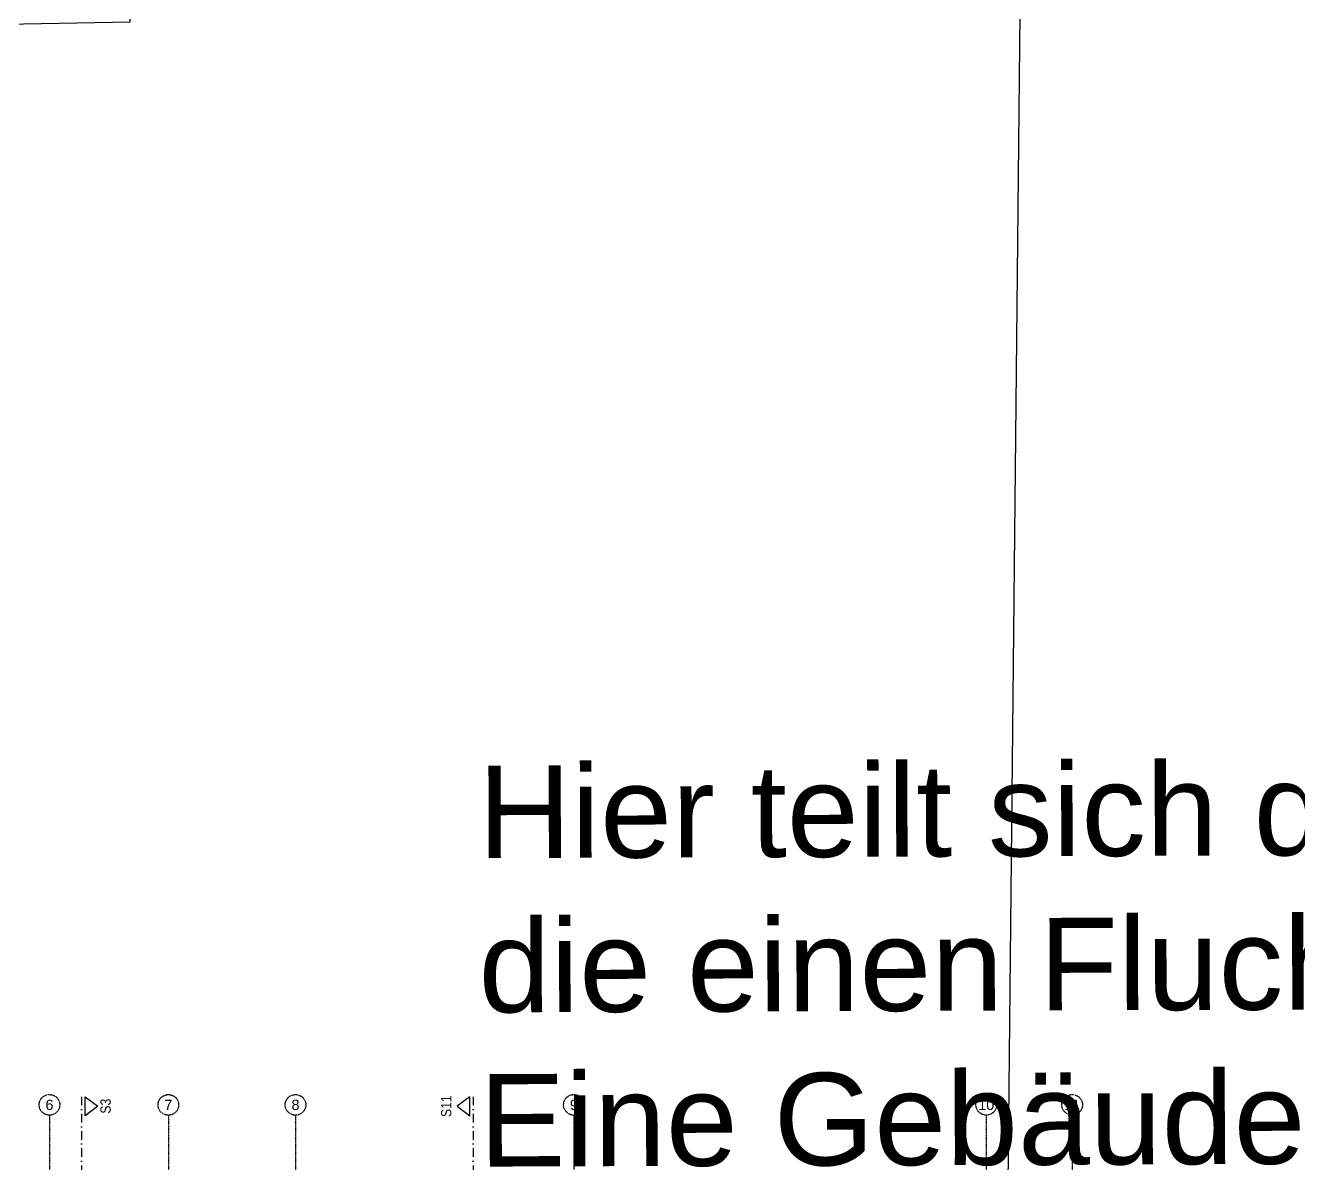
# Model space of a CAD drawing. Header units: millimetres. Extents: x -22184 to 119634, y -59962 to 51543.
# Drawn here: x 32042 to 50564, y -2190 to 14368 of the extents above; entities that cross this region are included whole.
import ezdxf
from ezdxf.enums import TextEntityAlignment as Align

# ---------------------------------------------------------------- set-up
doc = ezdxf.new("R2010")
doc.units = ezdxf.units.MM
for name, pattern in [('DASHDOT', [1, 0.5, -0.25, 0, -0.25]), ('STRICHPUNKT', [1, 0.5, -0.25, 0, -0.25]), ('STRICHPUNKTX2', [2, 1, -0.5, 0, -0.5])]:
    doc.linetypes.add(name, pattern=pattern)
for name, color, linetype in [('01-SCH-G00-Lkg-M0', 8, 'STRICHPUNKTX2'), ('02-AXO-G00-Lkg-M0', 8, 'STRICHPUNKT'), ('02-TWB-G00-LKG-M0', 5, 'Continuous'), ('07-TXT---------M0', 8, 'Continuous')]:
    doc.layers.add(name, color=color, linetype=linetype)
doc.styles.add('ARIAL', font='arial.ttf', dxfattribs={"width": 0.85})
doc.styles.get("Standard").update_dxf_attribs({"font": 'arial.ttf'})

# ---------------------------------------------------------------- blocks, each defined once
blk = doc.blocks.new('schnittführung')
at = {"color": 4, "linetype": 'DASHDOT', "ltscale": 0.25}
blk.add_line((0.237, -0.138), (0.237, 1.662), dxfattribs=at)
blk.add_line((0.237, -0.138), (0.237, 1.662), dxfattribs=at)
blk.add_line((0.237, -0.138), (0.237, 1.662), dxfattribs=at)
at = {"color": 4}
blk.add_lwpolyline([(0.187, 0.138), (0.187, -0.138), (0, 0)], close=True, dxfattribs=at)
at = {"layer": '07-TXT---------M0', "color": 9, "style": 'ARIAL', "text_generation_flag": 6, "width": 0.85}
blk.add_attdef('SCHNITT', text='', height=0.15, rotation=270, dxfattribs=at).set_placement((-0.037, 0), align=Align.CENTER)

msp = doc.modelspace()

# ---------------------------------------------------------------- linework, layer by layer
at = {"layer": '02-AXO-G00-Lkg-M0'}
for points in [[(32390.5983, -1486.5588), (32390.5987, -36414.0006)], [(34120.5983, -1486.5575), (34120.5987, -36413.9993)], [(35970.5983, -1486.5574), (35970.5987, -36413.9992)], [(40020.5983, -1486.5574), (40020.5987, -36413.9992)], [(46020.5967, -1486.5573), (46020.5971, -36413.9991)], [(47270.5983, -1486.5573), (47270.5987, -36413.9991)]]:
    msp.add_lwpolyline(points, dxfattribs=at)
for centre in [(32390.5983, -1336.5575), (34120.5983, -1336.5575), (35970.5983, -1336.5574), (40020.5983, -1336.5574), (46020.5967, -1336.5573), (47270.5983, -1336.5573)]:
    msp.add_circle(centre, 150, dxfattribs=at)
at = {"layer": '02-TWB-G00-LKG-M0'}
msp.add_lwpolyline([(46510.9198, 14540.2438), (46323.9441, -3449.7752), (46255.4603, -3450.2447), (46256.4224, -3593.8244), (29144.184, -3657.1023), (29164.1062, -842.5441), (29179.4128, 1320.4781), (29183.7415, 4627.4479), (29190.8102, 8479.7074), (29167.3227, 14337.4395), (33563.1265, 14419.3999), (33557.5339, 14719.3477), (46510.9198, 14540.2438)], dxfattribs=at)

# ---------------------------------------------------------------- block references
at = {"layer": '01-SCH-G00-Lkg-M0'}
ref = msp.add_blockref('schnittführung', (33095.4667, -1355.434), dxfattribs=dict(at, xscale=1000, yscale=1000, zscale=1000, rotation=180.000000685817))
ref.add_attrib('SCHNITT', 'S3', dxfattribs={"layer": '07-TXT---------M0', "color": 9, "height": 150, "rotation": 90.00000069, "style": 'ARIAL', "width": 0.85}).set_placement((33132.726, -1355.434), align=Align.TOP_CENTER)
ref = msp.add_blockref('schnittführung', (38320.4667, -1355.4339), dxfattribs=dict(at, xscale=-1000, yscale=1000, zscale=1000, rotation=180.0000006823919))
ref.add_attrib('SCHNITT', 'S11', dxfattribs={"layer": '07-TXT---------M0', "color": 9, "height": 150, "rotation": 270.00000068, "style": 'ARIAL', "text_generation_flag": 6, "width": 0.85}).set_placement((38283.2075, -1355.4339), align=Align.BOTTOM_CENTER)

# ---------------------------------------------------------------- texts
at = {"color": 1, "lineweight": 30, "insert": (38623.7451, 3599.4125), "char_height": 1346.1388571, "attachment_point": 1, "rotation": 0.19914849}
msp.add_mtext_dynamic_manual_height_columns('Hier teilt sich der Fluchtweg weil wir zwei Gebäude habe^Jdie einen Fluchtweg bieten, und deshalb teilen wir das in der mitte\\PEine Gebäude Hälfte (Mollgasse in dem Fall) und andere Gebäudehälfte (Anastasius-Grüngasse)', width=284987.978095, gutter_width=6730.6943, heights=[0], dxfattribs=at)
at = {"layer": '02-AXO-G00-Lkg-M0', "char_height": 150, "width": 303.3, "attachment_point": 5, "rotation": 0.00000068}
for s, insert in [('{\\fArial|b0|i0|c0|p34;6}', (32390.5983, -1336.5575)), ('{\\fArial|b0|i0|c0|p34;7}', (34120.5983, -1336.5575)), ('{\\fArial|b0|i0|c0|p34;8}', (35970.5983, -1336.5574)), ('{\\fArial|b0|i0|c0|p34;9}', (40020.5983, -1336.5574)), ('{\\fArial|b0|i0|c0|p34;10}', (46020.5967, -1336.5573)), ('{\\fArial|b0|i0|c0|p34;11}', (47270.5983, -1336.5573))]:
    msp.add_mtext(s, dxfattribs=dict(at, insert=insert))

doc.saveas('drawing.dxf')
